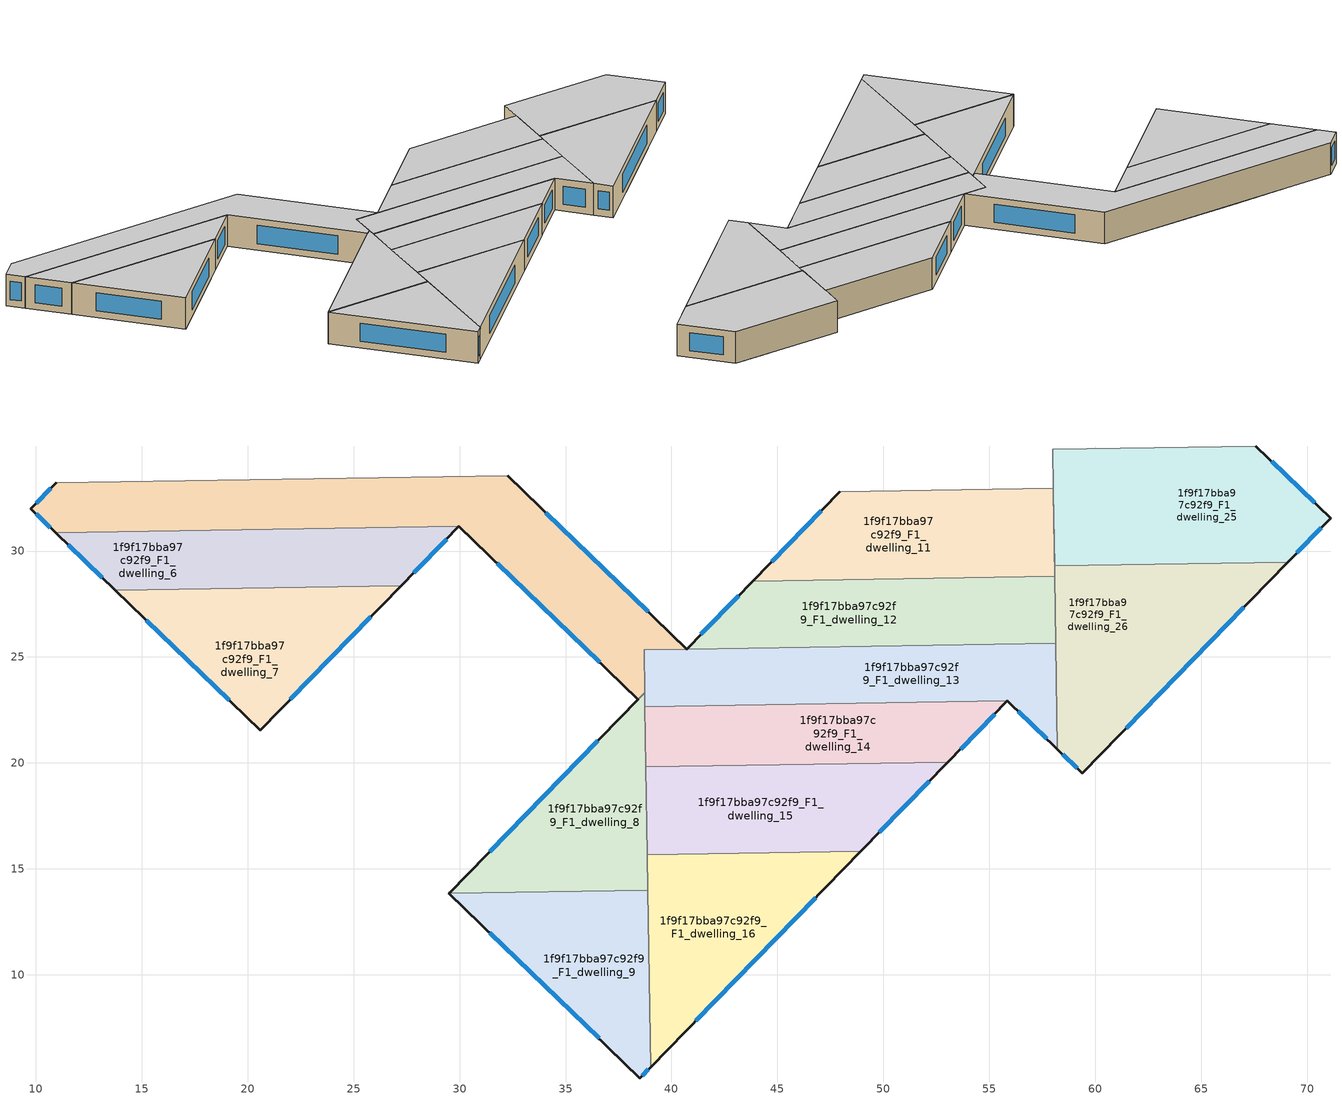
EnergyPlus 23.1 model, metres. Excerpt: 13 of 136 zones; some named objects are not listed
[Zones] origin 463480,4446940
1f9f17bba97c92f9_F1_dwelling_11
 floor to 1f9f17bba97c92f9_F0_dwelling_22 (EU_floor_Construction): 55.69,28.77 49.94,28.68 46.95,31.59 48.12,32.8 51.49,32.85 z3
 floor to 1f9f17bba97c92f9_F0_dwelling_23 (EU_floor_Construction): 49.94,28.68 44.02,28.58 46.95,31.59 z3
 floor to 1f9f17bba97c92f9_F0_dwelling_21 (EU_floor_Construction): 58.05,31.56 58.09,28.8 55.69,28.77 51.49,32.85 56.64,32.93 z3
 floor to 1f9f17bba97c92f9_F0_dwelling_24 (EU_floor_Construction): 48.12,32.8 44.02,28.58 43.84,28.58 47.95,32.8 z3
 floor to 1f9f17bba97c92f9_F0_dwelling_20 (EU_floor_Construction): 58.03,32.95 58.05,31.56 56.64,32.93 z3
 wall outside (EU_wall_Construction): 47.95,32.8 43.84,28.58 z3:6
 wall to 1f9f17bba97c92f9_F1_dwelling_10 (EU_wall_Construction): 58.03,32.96 47.95,32.8 z3:6
 wall to 1f9f17bba97c92f9_F1_dwelling_12 (EU_wall_Construction): 43.84,28.58 58.09,28.8 z3:6
 wall to 1f9f17bba97c92f9_F1_dwelling_26 (EU_wall_Construction): 58.09,28.8 58.03,32.77 z3:6
 wall to 1f9f17bba97c92f9_F1_dwelling_25 (EU_wall_Construction): 58.03,32.77 58.03,32.95 z3:6
 window (EU_Window_Construction): 47.07,31.9 44.72,29.49 z3.64:5.36
 ceiling to 1f9f17bba97c92f9_F2_dwelling_11 (EU_floor_Construction): 58.09,28.8 58.03,32.96 47.95,32.8 43.84,28.58 z6
1f9f17bba97c92f9_F1_dwelling_12
 floor to 1f9f17bba97c92f9_F0_dwelling_23 (EU_floor_Construction): 53.14,25.57 46.79,25.47 43.81,28.37 44.02,28.58 49.94,28.68 z3
 floor to 1f9f17bba97c92f9_F0_dwelling_22 (EU_floor_Construction): 58.13,26.39 58.14,25.64 53.14,25.57 49.94,28.68 55.69,28.77 z3
 floor to 1f9f17bba97c92f9_F0_dwelling_24 (EU_floor_Construction): 44.02,28.58 43.81,28.37 46.79,25.47 40.71,25.37 43.84,28.58 z3
 floor to 1f9f17bba97c92f9_F0_dwelling_21 (EU_floor_Construction): 58.09,28.8 58.13,26.39 55.69,28.77 z3
 wall outside (EU_wall_Construction): 43.84,28.58 40.71,25.37 z3:6
 wall to 1f9f17bba97c92f9_F1_dwelling_13 (EU_wall_Construction): 40.71,25.37 58.14,25.64 z3:6
 wall to 1f9f17bba97c92f9_F1_dwelling_26 (EU_wall_Construction): 58.14,25.64 58.09,28.8 z3:6
 window (EU_Window_Construction): 43.17,27.89 41.38,26.06 z3.64:5.36
 ceiling to 1f9f17bba97c92f9_F2_dwelling_12 (EU_floor_Construction): 58.14,25.64 58.09,28.8 43.84,28.58 40.71,25.37 z6
1f9f17bba97c92f9_F1_dwelling_13
 floor to 1f9f17bba97c92f9_F0_dwelling_24 (EU_floor_Construction): 49.5,22.83 43.32,22.73 40.75,25.22 39.46,23.9 39.32,24.04 40.62,25.37 46.79,25.47 z3
 floor to 1f9f17bba97c92f9_F0_dwelling_23 (EU_floor_Construction): 55.86,22.92 49.5,22.83 46.79,25.47 53.14,25.57 z3
 floor to 1f9f17bba97c92f9_F0_dwelling_25 (EU_floor_Construction): 43.32,22.73 38.75,22.66 38.74,23.16 40.75,25.22 z3
 floor to 1f9f17bba97c92f9_F0_dwelling_10 (EU_floor_Construction): 39.36,24.08 39.32,24.04 39.46,23.9 39.34,23.77 38.74,23.16 38.74,23.32 38.72,24.7 z3
 floor to 1f9f17bba97c92f9_F0_dwelling_9 (EU_floor_Construction): 40.62,25.37 39.36,24.08 38.72,24.7 38.71,25.34 z3
 floor to 1f9f17bba97c92f9_F0_dwelling_22 (EU_floor_Construction): 58.14,25.64 58.22,20.65 55.86,22.92 53.14,25.57 z3
 wall outside (EU_wall_Construction): 55.86,22.92 58.22,20.64 z3:6
 wall to 1f9f17bba97c92f9_F1_dwelling_14 (EU_wall_Construction): 38.75,22.66 55.86,22.92 z3:6
 wall to 1f9f17bba97c92f9_F1_dwelling_5 (EU_wall_Construction): 40.71,25.37 38.71,25.34 38.74,23.32 z3:6
 wall to 1f9f17bba97c92f9_F1_dwelling_8 (EU_wall_Construction): 38.74,23.32 38.75,22.66 z3:6
 wall to 1f9f17bba97c92f9_F1_dwelling_26 (EU_wall_Construction): 58.22,20.64 58.14,25.64 z3:6
 window (EU_Window_Construction): 56.36,22.44 57.71,21.13 z3.64:5.36
 ceiling to 1f9f17bba97c92f9_F2_dwelling_13 (EU_floor_Construction): 58.22,20.64 58.14,25.64 38.71,25.34 38.75,22.66 55.86,22.92 z6
1f9f17bba97c92f9_F1_dwelling_14
 floor to 1f9f17bba97c92f9_F0_dwelling_25 (EU_floor_Construction): 46.2,19.93 38.79,19.82 38.75,22.66 43.32,22.73 z3
 floor to 1f9f17bba97c92f9_F0_dwelling_24 (EU_floor_Construction): 52.38,20.03 46.2,19.93 43.32,22.73 49.5,22.83 z3
 floor to 1f9f17bba97c92f9_F0_dwelling_23 (EU_floor_Construction): 55.86,22.92 53.04,20.04 52.38,20.03 49.5,22.83 z3
 wall outside (EU_wall_Construction): 53.04,20.04 55.86,22.92 z3:6
 wall to 1f9f17bba97c92f9_F1_dwelling_15 (EU_wall_Construction): 38.79,19.82 53.04,20.04 z3:6
 wall to 1f9f17bba97c92f9_F1_dwelling_8 (EU_wall_Construction): 38.75,22.66 38.79,19.82 z3:6
 window (EU_Window_Construction): 53.64,20.65 55.25,22.31 z3.64:5.36
 ceiling to 1f9f17bba97c92f9_F2_dwelling_14 (EU_floor_Construction): 53.04,20.04 55.86,22.92 38.75,22.66 38.79,19.82 z6
1f9f17bba97c92f9_F1_dwelling_15
 floor to 1f9f17bba97c92f9_F0_dwelling_26 (EU_floor_Construction): 42.21,15.72 38.86,15.66 38.8,19.03 z3
 floor to 1f9f17bba97c92f9_F0_dwelling_25 (EU_floor_Construction): 49.66,16.56 48.93,15.82 42.21,15.72 38.8,19.03 38.79,19.82 46.2,19.93 z3
 floor to 1f9f17bba97c92f9_F0_dwelling_24 (EU_floor_Construction): 52.72,19.7 49.66,16.56 46.2,19.93 52.38,20.03 z3
 floor to 1f9f17bba97c92f9_F0_dwelling_23 (EU_floor_Construction): 53.04,20.04 52.72,19.7 52.38,20.03 z3
 wall outside (EU_wall_Construction): 48.93,15.82 53.04,20.04 z3:6
 wall to 1f9f17bba97c92f9_F1_dwelling_16 (EU_wall_Construction): 38.86,15.66 48.93,15.82 z3:6
 wall to 1f9f17bba97c92f9_F1_dwelling_8 (EU_wall_Construction): 38.79,19.82 38.86,15.66 z3:6
 window (EU_Window_Construction): 49.81,16.72 52.16,19.13 z3.64:5.36
 ceiling to 1f9f17bba97c92f9_F2_dwelling_15 (EU_floor_Construction): 48.93,15.82 53.04,20.04 38.79,19.82 38.86,15.66 z6
1f9f17bba97c92f9_F1_dwelling_16
 floor to 1f9f17bba97c92f9_F0_dwelling_27 (EU_floor_Construction): 42.05,8.76 39.01,5.64 38.92,11.81 z3
 floor to 1f9f17bba97c92f9_F0_dwelling_26 (EU_floor_Construction): 45.61,12.41 42.05,8.76 38.92,11.81 38.86,15.66 42.21,15.72 z3
 floor to 1f9f17bba97c92f9_F0_dwelling_25 (EU_floor_Construction): 48.93,15.82 45.61,12.41 42.21,15.72 z3
 wall outside (EU_wall_Construction): 39.01,5.64 48.93,15.82 z3:6
 wall to 1f9f17bba97c92f9_F1_dwelling_9 (EU_wall_Construction): 38.88,14 39.01,5.64 z3:6
 wall to 1f9f17bba97c92f9_F1_dwelling_8 (EU_wall_Construction): 38.86,15.66 38.88,14 z3:6
 window (EU_Window_Construction): 41.14,7.82 46.81,13.64 z3.64:5.36
 ceiling to 1f9f17bba97c92f9_F2_dwelling_16 (EU_floor_Construction): 39.01,5.64 48.93,15.82 38.86,15.66 z6
1f9f17bba97c92f9_F1_dwelling_25
 floor to 1f9f17bba97c92f9_F0_dwelling_19 (EU_floor_Construction): 69.84,30.26 69.09,29.48 65.47,29.42 59.91,34.84 65.05,34.92 z3
 floor to 1f9f17bba97c92f9_F0_dwelling_20 (EU_floor_Construction): 65.47,29.42 60.33,29.34 58.05,31.56 58,34.81 59.91,34.84 z3
 floor to 1f9f17bba97c92f9_F0_dwelling_18 (EU_floor_Construction): 71.11,31.55 69.84,30.26 65.05,34.92 67.58,34.96 z3
 floor to 1f9f17bba97c92f9_F0_dwelling_21 (EU_floor_Construction): 60.33,29.34 58.08,29.31 58.05,31.56 z3
 wall outside (EU_wall_Construction): 69.09,29.48 71.11,31.55 67.58,34.96 z3:6
 wall to 1f9f17bba97c92f9_F1_dwelling_26 (EU_wall_Construction): 58.03,32.77 58.08,29.31 69.09,29.48 z3:6
 wall to 1f9f17bba97c92f9_F1_dwelling_24 (EU_wall_Construction): 67.58,34.96 58,34.81 z3:6
 wall to 1f9f17bba97c92f9_F1_dwelling_10 (EU_wall_Construction): 58,34.81 58.03,32.96 z3:6
 window (EU_Window_Construction): 69.52,29.92 70.67,31.11 / 70.35,32.28 68.34,34.23 z3.64:5.36
 ceiling to 1f9f17bba97c92f9_F2_dwelling_25 (EU_floor_Construction): 69.09,29.48 71.11,31.55 67.58,34.96 58,34.81 58.08,29.31 z6
1f9f17bba97c92f9_F1_dwelling_26
 floor to 1f9f17bba97c92f9_F0_dwelling_21 (EU_floor_Construction): 60.33,29.34 64.76,25.03 62.22,22.42 58.13,26.39 58.05,31.56 58.08,29.31 z3
 floor to 1f9f17bba97c92f9_F0_dwelling_19 (EU_floor_Construction): 69.09,29.48 67.3,27.64 65.47,29.42 z3
 floor to 1f9f17bba97c92f9_F0_dwelling_22 (EU_floor_Construction): 62.22,22.42 59.39,19.51 58.22,20.65 58.13,26.39 z3
 floor to 1f9f17bba97c92f9_F0_dwelling_20 (EU_floor_Construction): 67.3,27.64 64.76,25.03 60.33,29.34 65.47,29.42 z3
 wall outside (EU_wall_Construction): 58.22,20.64 59.39,19.51 69.09,29.48 z3:6
 window (EU_Window_Construction): 58.47,20.4 59.14,19.75 / 61.47,21.65 67.01,27.34 z3.64:5.36
 ceiling to 1f9f17bba97c92f9_F2_dwelling_26 (EU_floor_Construction): 59.39,19.51 69.09,29.48 58.08,29.31 58.22,20.64 z6
1f9f17bba97c92f9_F1_dwelling_5
 floor to 1f9f17bba97c92f9_F0_dwelling_10 (EU_floor_Construction): 38.72,24.7 38.74,23.32 38.42,23 29.97,31.16 28.62,31.14 26.25,33.45 29.66,33.51 z3
 floor to 1f9f17bba97c92f9_F0_dwelling_9 (EU_floor_Construction): 40.66,25.42 40.62,25.37 38.71,25.34 38.72,24.7 29.66,33.51 32.26,33.55 z3
 floor to 1f9f17bba97c92f9_F0_dwelling_12 (EU_floor_Construction): 22.74,31.05 16.85,30.96 14.48,33.27 20.36,33.36 z3
 floor to 1f9f17bba97c92f9_F0_dwelling_11 (EU_floor_Construction): 28.62,31.14 22.74,31.05 20.36,33.36 26.25,33.45 z3
 floor to 1f9f17bba97c92f9_F0_dwelling_13 (EU_floor_Construction): 16.85,30.96 10.93,30.87 9.77,31.99 10.96,33.21 14.48,33.27 z3
 wall outside (EU_wall_Construction): 29.97,31.16 38.42,23 / 10.96,33.21 9.77,31.99 10.93,30.87 / 40.71,25.37 32.26,33.55 z3:6
 wall to 1f9f17bba97c92f9_F1_dwelling_6 (EU_wall_Construction): 10.93,30.87 29.97,31.16 z3:6
 wall to 1f9f17bba97c92f9_F1_dwelling_4 (EU_wall_Construction): 32.26,33.55 10.96,33.21 z3:6
 wall to 1f9f17bba97c92f9_F1_dwelling_8 (EU_wall_Construction): 38.42,22.99 38.74,23.32 z3:6
 window (EU_Window_Construction): 31.78,29.41 36.61,24.75 / 10.02,31.75 10.68,31.11 / 10.7,32.95 10.02,32.25 / 38.9,27.12 34.07,31.8 z3.64:5.36
 ceiling to 1f9f17bba97c92f9_F2_dwelling_5 (EU_floor_Construction): 38.74,23.32 38.71,25.34 40.71,25.37 32.26,33.55 10.96,33.21 9.77,31.99 10.93,30.87 29.97,31.16 38.42,23 z6
1f9f17bba97c92f9_F1_dwelling_6
 floor to 1f9f17bba97c92f9_F0_dwelling_12 (EU_floor_Construction): 25.52,28.34 19.64,28.25 16.85,30.96 22.74,31.05 z3
 floor adiabatic (EU_floor_Construction): 19.64,28.25 13.74,28.16 10.93,30.87 16.85,30.96 z3
 floor to 1f9f17bba97c92f9_F0_dwelling_11 (EU_floor_Construction): 29.3,30.48 27.24,28.37 25.52,28.34 22.74,31.05 28.62,31.14 z3
 floor to 1f9f17bba97c92f9_F0_dwelling_10 (EU_floor_Construction): 29.97,31.16 29.3,30.48 28.62,31.14 z3
 wall outside (EU_wall_Construction): 27.24,28.37 29.97,31.16 / 10.93,30.87 13.74,28.16 z3:6
 wall to 1f9f17bba97c92f9_F1_dwelling_7 (EU_wall_Construction): 13.74,28.16 27.24,28.37 z3:6
 window (EU_Window_Construction): 27.82,28.97 29.38,30.56 / 11.53,30.29 13.14,28.74 z3.64:5.36
 ceiling to 1f9f17bba97c92f9_F2_dwelling_6 (EU_floor_Construction): 27.24,28.37 29.97,31.16 10.93,30.87 13.74,28.16 z6
1f9f17bba97c92f9_F1_dwelling_7
 floor to 1f9f17bba97c92f9_F0_dwelling_13 (EU_floor_Construction): 23.48,24.51 20.58,21.54 13.74,28.16 19.64,28.25 z3
 floor to 1f9f17bba97c92f9_F0_dwelling_12 (EU_floor_Construction): 26.39,27.5 23.48,24.51 19.64,28.25 25.52,28.34 z3
 floor to 1f9f17bba97c92f9_F0_dwelling_11 (EU_floor_Construction): 27.24,28.37 26.39,27.5 25.52,28.34 z3
 wall outside (EU_wall_Construction): 13.74,28.16 20.58,21.54 27.24,28.37 z3:6
 window (EU_Window_Construction): 15.2,26.74 19.12,22.96 / 22.01,23 25.81,26.9 z3.64:5.36
 ceiling to 1f9f17bba97c92f9_F2_dwelling_7 (EU_floor_Construction): 20.58,21.54 27.24,28.37 13.74,28.16 z6
1f9f17bba97c92f9_F1_dwelling_8
 floor to 1f9f17bba97c92f9_F0_dwelling_26 (EU_floor_Construction): 38.8,19.03 38.88,14 36.7,13.97 33.16,17.42 36.71,21.07 z3
 floor to 1f9f17bba97c92f9_F0_dwelling_27 (EU_floor_Construction): 37.81,22.2 33.16,17.42 36.7,13.97 29.51,13.85 37.73,22.28 z3
 floor to 1f9f17bba97c92f9_F0_dwelling_25 (EU_floor_Construction): 38.74,23.16 38.8,19.03 36.71,21.07 z3
 floor to 1f9f17bba97c92f9_F0_dwelling_10 (EU_floor_Construction): 38.74,23.32 38.74,23.16 37.81,22.2 37.73,22.28 z3
 wall outside (EU_wall_Construction): 38.42,22.99 29.51,13.85 z3:6
 wall to 1f9f17bba97c92f9_F1_dwelling_9 (EU_wall_Construction): 29.51,13.85 38.88,14 z3:6
 window (EU_Window_Construction): 36.51,21.04 31.42,15.81 z3.64:5.36
 ceiling to 1f9f17bba97c92f9_F2_dwelling_8 (EU_floor_Construction): 38.88,14 38.74,23.32 29.51,13.85 z6
1f9f17bba97c92f9_F1_dwelling_9
 floor to 1f9f17bba97c92f9_F0_dwelling_27 (EU_floor_Construction): 38.92,11.81 39.01,5.64 38.51,5.13 29.49,13.84 29.51,13.85 36.7,13.97 z3
 floor to 1f9f17bba97c92f9_F0_dwelling_26 (EU_floor_Construction): 38.88,14 38.92,11.81 36.7,13.97 z3
 wall outside (EU_wall_Construction): 29.51,13.85 29.49,13.84 38.51,5.13 39.01,5.64 z3:6
 window (EU_Window_Construction): 38.62,5.24 38.9,5.53 / 31.43,11.97 36.58,6.99 z3.64:5.36
 ceiling to 1f9f17bba97c92f9_F2_dwelling_9 (EU_floor_Construction): 38.51,5.13 39.01,5.64 38.88,14 29.51,13.85 29.49,13.84 z6
[Building]
EU S2 Campaign: North Axis=0; Terrain=City; Solar Distribution=FullExterior
[Site:Location]
Yerevan-Zvartnots.Intl.AP: Latitude=40.15; Longitude=44.383; Time Zone=4; Elevation=854
[SizingPeriod:WeatherFileDays]
AnnualSizingPeriod: Begin Month=1; Begin Day of Month=1; End Month=12; End Day of Month=31; Day of Week for Start Day=Monday; Use Weather File Daylight Saving Period=No; Use Weather File Rain and Snow Indicators=No
[MATERIAL]
EU_InternalMass_Material: Roughness=MediumRough; Thickness=0.1; Conductivity=1; Density=1800; Specific Heat=900; Thermal Absorptance=0.9; Solar Absorptance=0.7; Visible Absorptance=0.7
[MATERIAL:NOMASS] Roughness=MediumRough; Thermal Absorptance=0.9; Solar Absorptance=0.7; Visible Absorptance=0.7
Name | Thermal Resistance
EU_wall_NoMass | 1.05043
EU_floor_NoMass | 0.478065
[WINDOWMATERIAL:SIMPLEGLAZINGSYSTEM]
EU_Window_SimpleGlazing: UFactor=2.5566; Solar Heat Gain Coefficient=0.75; Visible Transmittance=0.75
[CONSTRUCTION]
EU_wall_Construction: EU_wall_NoMass
EU_floor_Construction: EU_floor_NoMass
EU_Window_Construction: EU_Window_SimpleGlazing
EU_InternalMass_Construction: EU_InternalMass_Material
[ZONE] Type=1; Multiplier=1; Ceiling Height=autocalculate; Floor Area=autocalculate; Part of Total Floor Area=Yes
Name | Volume
1f9f17bba97c92f9_F1_dwelling_11 | 151.545
1f9f17bba97c92f9_F1_dwelling_12 | 150.179
1f9f17bba97c92f9_F1_dwelling_13 | 164.47
1f9f17bba97c92f9_F1_dwelling_14 | 133.849
1f9f17bba97c92f9_F1_dwelling_15 | 151.523
1f9f17bba97c92f9_F1_dwelling_16 | 151.51
1f9f17bba97c92f9_F1_dwelling_25 | 191.166
1f9f17bba97c92f9_F1_dwelling_26 | 177.06
1f9f17bba97c92f9_F1_dwelling_5 | 256.618
1f9f17bba97c92f9_F1_dwelling_6 | 134.451
1f9f17bba97c92f9_F1_dwelling_7 | 136.15
1f9f17bba97c92f9_F1_dwelling_8 | 131.094
1f9f17bba97c92f9_F1_dwelling_9 | 131.434
[INTERNALMASS] Construction=EU_InternalMass_Construction
Name | Zone or ZoneList | Surface Area
1f9f17bba97c92f9_F1_dwelling_5_EU_InternalMass | 1f9f17bba97c92f9_F1_dwelling_5 | 85.5473
1f9f17bba97c92f9_F1_dwelling_6_EU_InternalMass | 1f9f17bba97c92f9_F1_dwelling_6 | 44.8238
1f9f17bba97c92f9_F1_dwelling_7_EU_InternalMass | 1f9f17bba97c92f9_F1_dwelling_7 | 45.3794
1f9f17bba97c92f9_F1_dwelling_8_EU_InternalMass | 1f9f17bba97c92f9_F1_dwelling_8 | 43.7294
1f9f17bba97c92f9_F1_dwelling_9_EU_InternalMass | 1f9f17bba97c92f9_F1_dwelling_9 | 43.8024
1f9f17bba97c92f9_F1_dwelling_11_EU_InternalMass | 1f9f17bba97c92f9_F1_dwelling_11 | 50.5147
1f9f17bba97c92f9_F1_dwelling_12_EU_InternalMass | 1f9f17bba97c92f9_F1_dwelling_12 | 50.0598
1f9f17bba97c92f9_F1_dwelling_13_EU_InternalMass | 1f9f17bba97c92f9_F1_dwelling_13 | 54.8231
1f9f17bba97c92f9_F1_dwelling_14_EU_InternalMass | 1f9f17bba97c92f9_F1_dwelling_14 | 44.6165
1f9f17bba97c92f9_F1_dwelling_15_EU_InternalMass | 1f9f17bba97c92f9_F1_dwelling_15 | 50.5076
1f9f17bba97c92f9_F1_dwelling_16_EU_InternalMass | 1f9f17bba97c92f9_F1_dwelling_16 | 50.5031
1f9f17bba97c92f9_F1_dwelling_25_EU_InternalMass | 1f9f17bba97c92f9_F1_dwelling_25 | 63.722
1f9f17bba97c92f9_F1_dwelling_26_EU_InternalMass | 1f9f17bba97c92f9_F1_dwelling_26 | 59.0234
[OTHEREQUIPMENT] Fuel Type=Electricity; Design Level Calculation Method=Watts/Area; Power per Zone Floor Area=1; Fraction Latent=0; Fraction Radiant=0; Fraction Lost=0; Carbon Dioxide Generation Rate=0; EndUse Subcategory=EU_Step8_InternalGains
Name | Zone or ZoneList or Space or SpaceList | Schedule
EU_Step8_InternalGain_1f9f17bba97c92f9_F1_dwelling_5_f000 | 1f9f17bba97c92f9_F1_dwelling_5 | EU_Step8_GainSchedule_1f9f17bba97c92f9_F1_dwelling_5_f000
EU_Step8_InternalGain_1f9f17bba97c92f9_F1_dwelling_6_f000 | 1f9f17bba97c92f9_F1_dwelling_6 | EU_Step8_GainSchedule_1f9f17bba97c92f9_F1_dwelling_6_f000
EU_Step8_InternalGain_1f9f17bba97c92f9_F1_dwelling_7_f000 | 1f9f17bba97c92f9_F1_dwelling_7 | EU_Step8_GainSchedule_1f9f17bba97c92f9_F1_dwelling_7_f000
EU_Step8_InternalGain_1f9f17bba97c92f9_F1_dwelling_8_f000 | 1f9f17bba97c92f9_F1_dwelling_8 | EU_Step8_GainSchedule_1f9f17bba97c92f9_F1_dwelling_8_f000
EU_Step8_InternalGain_1f9f17bba97c92f9_F1_dwelling_9_f000 | 1f9f17bba97c92f9_F1_dwelling_9 | EU_Step8_GainSchedule_1f9f17bba97c92f9_F1_dwelling_9_f000
EU_Step8_InternalGain_1f9f17bba97c92f9_F1_dwelling_11_f000 | 1f9f17bba97c92f9_F1_dwelling_11 | EU_Step8_GainSchedule_1f9f17bba97c92f9_F1_dwelling_11_f000
EU_Step8_InternalGain_1f9f17bba97c92f9_F1_dwelling_12_f000 | 1f9f17bba97c92f9_F1_dwelling_12 | EU_Step8_GainSchedule_1f9f17bba97c92f9_F1_dwelling_12_f000
EU_Step8_InternalGain_1f9f17bba97c92f9_F1_dwelling_13_f000 | 1f9f17bba97c92f9_F1_dwelling_13 | EU_Step8_GainSchedule_1f9f17bba97c92f9_F1_dwelling_13_f000
EU_Step8_InternalGain_1f9f17bba97c92f9_F1_dwelling_14_f000 | 1f9f17bba97c92f9_F1_dwelling_14 | EU_Step8_GainSchedule_1f9f17bba97c92f9_F1_dwelling_14_f000
EU_Step8_InternalGain_1f9f17bba97c92f9_F1_dwelling_15_f000 | 1f9f17bba97c92f9_F1_dwelling_15 | EU_Step8_GainSchedule_1f9f17bba97c92f9_F1_dwelling_15_f000
EU_Step8_InternalGain_1f9f17bba97c92f9_F1_dwelling_16_f000 | 1f9f17bba97c92f9_F1_dwelling_16 | EU_Step8_GainSchedule_1f9f17bba97c92f9_F1_dwelling_16_f000
EU_Step8_InternalGain_1f9f17bba97c92f9_F1_dwelling_25_f000 | 1f9f17bba97c92f9_F1_dwelling_25 | EU_Step8_GainSchedule_1f9f17bba97c92f9_F1_dwelling_25_f000
EU_Step8_InternalGain_1f9f17bba97c92f9_F1_dwelling_26_f000 | 1f9f17bba97c92f9_F1_dwelling_26 | EU_Step8_GainSchedule_1f9f17bba97c92f9_F1_dwelling_26_f000
[ZONEVENTILATION:DESIGNFLOWRATE] Schedule=EU_AlwaysOn; Design Flow Rate Calculation Method=AirChanges/Hour; Air Changes per Hour=0.557805; Ventilation Type=Natural; Fan Pressure Rise=0; Fan Total Efficiency=1; Constant Term Coefficient=1; Temperature Term Coefficient=0; Velocity Term Coefficient=0; Velocity Squared Term Coefficient=0; Minimum Indoor Temperature=-100; Maximum Indoor Temperature=100; Delta Temperature=-100; Minimum Outdoor Temperature=-100; Maximum Outdoor Temperature=100; Maximum Wind Speed=40
Name | Zone or ZoneList or Space or SpaceList
EU_ConstantAir_1f9f17bba97c92f9_F1_dwelling_5 | 1f9f17bba97c92f9_F1_dwelling_5
EU_ConstantAir_1f9f17bba97c92f9_F1_dwelling_6 | 1f9f17bba97c92f9_F1_dwelling_6
EU_ConstantAir_1f9f17bba97c92f9_F1_dwelling_7 | 1f9f17bba97c92f9_F1_dwelling_7
EU_ConstantAir_1f9f17bba97c92f9_F1_dwelling_8 | 1f9f17bba97c92f9_F1_dwelling_8
EU_ConstantAir_1f9f17bba97c92f9_F1_dwelling_9 | 1f9f17bba97c92f9_F1_dwelling_9
EU_ConstantAir_1f9f17bba97c92f9_F1_dwelling_11 | 1f9f17bba97c92f9_F1_dwelling_11
EU_ConstantAir_1f9f17bba97c92f9_F1_dwelling_12 | 1f9f17bba97c92f9_F1_dwelling_12
EU_ConstantAir_1f9f17bba97c92f9_F1_dwelling_13 | 1f9f17bba97c92f9_F1_dwelling_13
EU_ConstantAir_1f9f17bba97c92f9_F1_dwelling_14 | 1f9f17bba97c92f9_F1_dwelling_14
EU_ConstantAir_1f9f17bba97c92f9_F1_dwelling_15 | 1f9f17bba97c92f9_F1_dwelling_15
EU_ConstantAir_1f9f17bba97c92f9_F1_dwelling_16 | 1f9f17bba97c92f9_F1_dwelling_16
EU_ConstantAir_1f9f17bba97c92f9_F1_dwelling_25 | 1f9f17bba97c92f9_F1_dwelling_25
EU_ConstantAir_1f9f17bba97c92f9_F1_dwelling_26 | 1f9f17bba97c92f9_F1_dwelling_26
[HVACTEMPLATE:ZONE:IDEALLOADSAIRSYSTEM] System Availability Schedule=EU_AlwaysOn; Maximum Heating Supply Air Temperature=50; Minimum Cooling Supply Air Temperature=13; Maximum Heating Supply Air Humidity Ratio=0.0156; Minimum Cooling Supply Air Humidity Ratio=0.0077; Heating Limit=NoLimit; Cooling Limit=NoLimit; Heating Availability Schedule=EU_AlwaysOn; Cooling Availability Schedule=EU_CoolingOff; Dehumidification Control Type=ConstantSensibleHeatRatio; Cooling Sensible Heat Ratio=0.7; Dehumidification Setpoint=60; Humidification Control Type=None; Humidification Setpoint=30; Outdoor Air Method=None; Outdoor Air Flow Rate per Person=0.00944; Outdoor Air Flow Rate per Zone Floor Area=0; Outdoor Air Flow Rate per Zone=0; Demand Controlled Ventilation Type=None; Outdoor Air Economizer Type=NoEconomizer; Heat Recovery Type=None; Sensible Heat Recovery Effectiveness=0.7; Latent Heat Recovery Effectiveness=0.65
Name | Template Thermostat
1f9f17bba97c92f9_F1_dwelling_5 | EU_HeatOnly_1f9f17bba97c92f9_F1_dwelling_5
1f9f17bba97c92f9_F1_dwelling_6 | EU_HeatOnly_1f9f17bba97c92f9_F1_dwelling_6
1f9f17bba97c92f9_F1_dwelling_7 | EU_HeatOnly_1f9f17bba97c92f9_F1_dwelling_7
1f9f17bba97c92f9_F1_dwelling_8 | EU_HeatOnly_1f9f17bba97c92f9_F1_dwelling_8
1f9f17bba97c92f9_F1_dwelling_9 | EU_HeatOnly_1f9f17bba97c92f9_F1_dwelling_9
1f9f17bba97c92f9_F1_dwelling_11 | EU_HeatOnly_1f9f17bba97c92f9_F1_dwelling_11
1f9f17bba97c92f9_F1_dwelling_12 | EU_HeatOnly_1f9f17bba97c92f9_F1_dwelling_12
1f9f17bba97c92f9_F1_dwelling_13 | EU_HeatOnly_1f9f17bba97c92f9_F1_dwelling_13
1f9f17bba97c92f9_F1_dwelling_14 | EU_HeatOnly_1f9f17bba97c92f9_F1_dwelling_14
1f9f17bba97c92f9_F1_dwelling_15 | EU_HeatOnly_1f9f17bba97c92f9_F1_dwelling_15
1f9f17bba97c92f9_F1_dwelling_16 | EU_HeatOnly_1f9f17bba97c92f9_F1_dwelling_16
1f9f17bba97c92f9_F1_dwelling_25 | EU_HeatOnly_1f9f17bba97c92f9_F1_dwelling_25
1f9f17bba97c92f9_F1_dwelling_26 | EU_HeatOnly_1f9f17bba97c92f9_F1_dwelling_26
[SIZING:ZONE] Zone Cooling Design Supply Air Temperature Input Method=SupplyAirTemperature; Zone Cooling Design Supply Air Temperature=13; Zone Heating Design Supply Air Temperature Input Method=SupplyAirTemperature; Zone Heating Design Supply Air Temperature=50; Zone Cooling Design Supply Air Humidity Ratio=0.008; Zone Heating Design Supply Air Humidity Ratio=0.008; Cooling Design Air Flow Method=DesignDay; Cooling Design Air Flow Rate=0; Cooling Minimum Air Flow per Zone Floor Area=0.000762; Cooling Minimum Air Flow=0; Cooling Minimum Air Flow Fraction=0.2; Heating Design Air Flow Method=DesignDay; Heating Design Air Flow Rate=0; Heating Maximum Air Flow per Zone Floor Area=0.002032; Heating Maximum Air Flow=0.141576; Heating Maximum Air Flow Fraction=0.3; Account for Dedicated Outdoor Air System=No; Dedicated Outdoor Air System Control Strategy=NeutralSupplyAir; Dedicated Outdoor Air Low Setpoint Temperature for Design=autosize; Dedicated Outdoor Air High Setpoint Temperature for Design=autosize; Zone Load Sizing Method=Sensible Load Only No Latent Load; Zone Latent Cooling Design Supply Air Humidity Ratio Input Method=HumidityRatioDifference; Zone Cooling Design Supply Air Humidity Ratio Difference=0.005; Zone Latent Heating Design Supply Air Humidity Ratio Input Method=HumidityRatioDifference; Zone Humidification Design Supply Air Humidity Ratio Difference=0.005
1f9f17bba97c92f9_F1_dwelling_5; 1f9f17bba97c92f9_F1_dwelling_6; 1f9f17bba97c92f9_F1_dwelling_7; 1f9f17bba97c92f9_F1_dwelling_8; 1f9f17bba97c92f9_F1_dwelling_9; 1f9f17bba97c92f9_F1_dwelling_11; 1f9f17bba97c92f9_F1_dwelling_12; 1f9f17bba97c92f9_F1_dwelling_13; 1f9f17bba97c92f9_F1_dwelling_14; 1f9f17bba97c92f9_F1_dwelling_15; 1f9f17bba97c92f9_F1_dwelling_16; 1f9f17bba97c92f9_F1_dwelling_25; 1f9f17bba97c92f9_F1_dwelling_26
[SCHEDULE:CONSTANT]
Name | Hourly Value
EU_AlwaysOn | 1
EU_CoolingOff | 0
[SCHEDULE:FILE] Column Number=1; Rows to Skip at Top=0; Number of Hours of Data=8760; Column Separator=Comma; Interpolate to Timestep=No; Minutes per Item=60; Adjust Schedule for Daylight Savings=Yes
Name | File
EU_Step8_GainSchedule_1f9f17bba97c92f9_F1_dwelling_5_f000 | ../../schedules/1f9f17bba97c92f9/1f9f17bba97c92f9_F1_dwelling_5_f000_gain.csv
EU_Step8_GainSchedule_1f9f17bba97c92f9_F1_dwelling_6_f000 | ../../schedules/1f9f17bba97c92f9/1f9f17bba97c92f9_F1_dwelling_6_f000_gain.csv
EU_Step8_GainSchedule_1f9f17bba97c92f9_F1_dwelling_7_f000 | ../../schedules/1f9f17bba97c92f9/1f9f17bba97c92f9_F1_dwelling_7_f000_gain.csv
EU_Step8_GainSchedule_1f9f17bba97c92f9_F1_dwelling_8_f000 | ../../schedules/1f9f17bba97c92f9/1f9f17bba97c92f9_F1_dwelling_8_f000_gain.csv
EU_Step8_GainSchedule_1f9f17bba97c92f9_F1_dwelling_9_f000 | ../../schedules/1f9f17bba97c92f9/1f9f17bba97c92f9_F1_dwelling_9_f000_gain.csv
EU_Step8_GainSchedule_1f9f17bba97c92f9_F1_dwelling_11_f000 | ../../schedules/1f9f17bba97c92f9/1f9f17bba97c92f9_F1_dwelling_11_f000_gain.csv
EU_Step8_GainSchedule_1f9f17bba97c92f9_F1_dwelling_12_f000 | ../../schedules/1f9f17bba97c92f9/1f9f17bba97c92f9_F1_dwelling_12_f000_gain.csv
EU_Step8_GainSchedule_1f9f17bba97c92f9_F1_dwelling_13_f000 | ../../schedules/1f9f17bba97c92f9/1f9f17bba97c92f9_F1_dwelling_13_f000_gain.csv
EU_Step8_GainSchedule_1f9f17bba97c92f9_F1_dwelling_14_f000 | ../../schedules/1f9f17bba97c92f9/1f9f17bba97c92f9_F1_dwelling_14_f000_gain.csv
EU_Step8_GainSchedule_1f9f17bba97c92f9_F1_dwelling_15_f000 | ../../schedules/1f9f17bba97c92f9/1f9f17bba97c92f9_F1_dwelling_15_f000_gain.csv
EU_Step8_GainSchedule_1f9f17bba97c92f9_F1_dwelling_16_f000 | ../../schedules/1f9f17bba97c92f9/1f9f17bba97c92f9_F1_dwelling_16_f000_gain.csv
EU_Step8_GainSchedule_1f9f17bba97c92f9_F1_dwelling_25_f000 | ../../schedules/1f9f17bba97c92f9/1f9f17bba97c92f9_F1_dwelling_25_f000_gain.csv
EU_Step8_GainSchedule_1f9f17bba97c92f9_F1_dwelling_26_f000 | ../../schedules/1f9f17bba97c92f9/1f9f17bba97c92f9_F1_dwelling_26_f000_gain.csv
